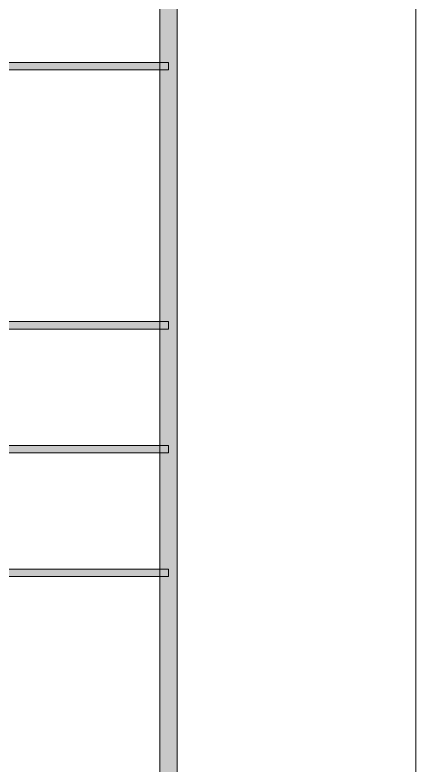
# Model space of a CAD drawing. Header units: millimetres. Extents: x 0 to 586, y 0 to 414.
# Drawn here: x 569.66 to 585.63, y 28.84 to 58.74 of the extents above; entities that cross this region are included whole.
import ezdxf

# ---------------------------------------------------------------- set-up
doc = ezdxf.new("R2010")
doc.units = ezdxf.units.MM

msp = doc.modelspace()

# ---------------------------------------------------------------- hatches: boundary and pattern name
h = msp.add_hatch(color=0)
h.dxf.hatch_style = 2
h.paths.add_polyline_path([(576.117861, 9.514417), (575.429944, 10.205861), (575.429944, 403.877639), (576.117861, 404.569083)])
h = msp.add_hatch(color=0)
h.dxf.hatch_style = 2
h.paths.add_polyline_path([(541.390417, 56.560861), (541.390417, 56.857194), (575.772139, 56.857194), (575.772139, 56.560861)])
h = msp.add_hatch(color=0)
h.dxf.hatch_style = 2
h.paths.add_polyline_path([(575.772139, 46.534917), (575.772139, 46.238583), (541.390417, 46.238583), (541.390417, 46.534917)])
h = msp.add_hatch(color=0)
h.dxf.hatch_style = 2
h.paths.add_polyline_path([(575.772139, 41.610139), (575.772139, 41.313806), (541.390417, 41.313806), (541.390417, 41.610139)])
h = msp.add_hatch(color=0)
h.dxf.hatch_style = 2
h.paths.add_polyline_path([(575.772139, 36.681833), (575.772139, 36.389028), (541.390417, 36.389028), (541.390417, 36.681833)])

# ---------------------------------------------------------------- linework, layer by layer
at = {"color": 0, "lineweight": 0}
for points in [[(0, 0), (585.632278, 0), (585.632278, 414.0835), (0, 414.0835)], [(576.117861, 9.514417), (575.429944, 10.205861), (575.429944, 403.877639), (576.117861, 404.569083)], [(541.390417, 56.560861), (541.390417, 56.857194), (575.772139, 56.857194), (575.772139, 56.560861)], [(575.772139, 46.534917), (575.772139, 46.238583), (541.390417, 46.238583), (541.390417, 46.534917)], [(575.772139, 41.610139), (575.772139, 41.313806), (541.390417, 41.313806), (541.390417, 41.610139)], [(575.772139, 36.681833), (575.772139, 36.389028), (541.390417, 36.389028), (541.390417, 36.681833)]]:
    msp.add_lwpolyline(points, close=True, dxfattribs=at)

doc.saveas('drawing.dxf')
